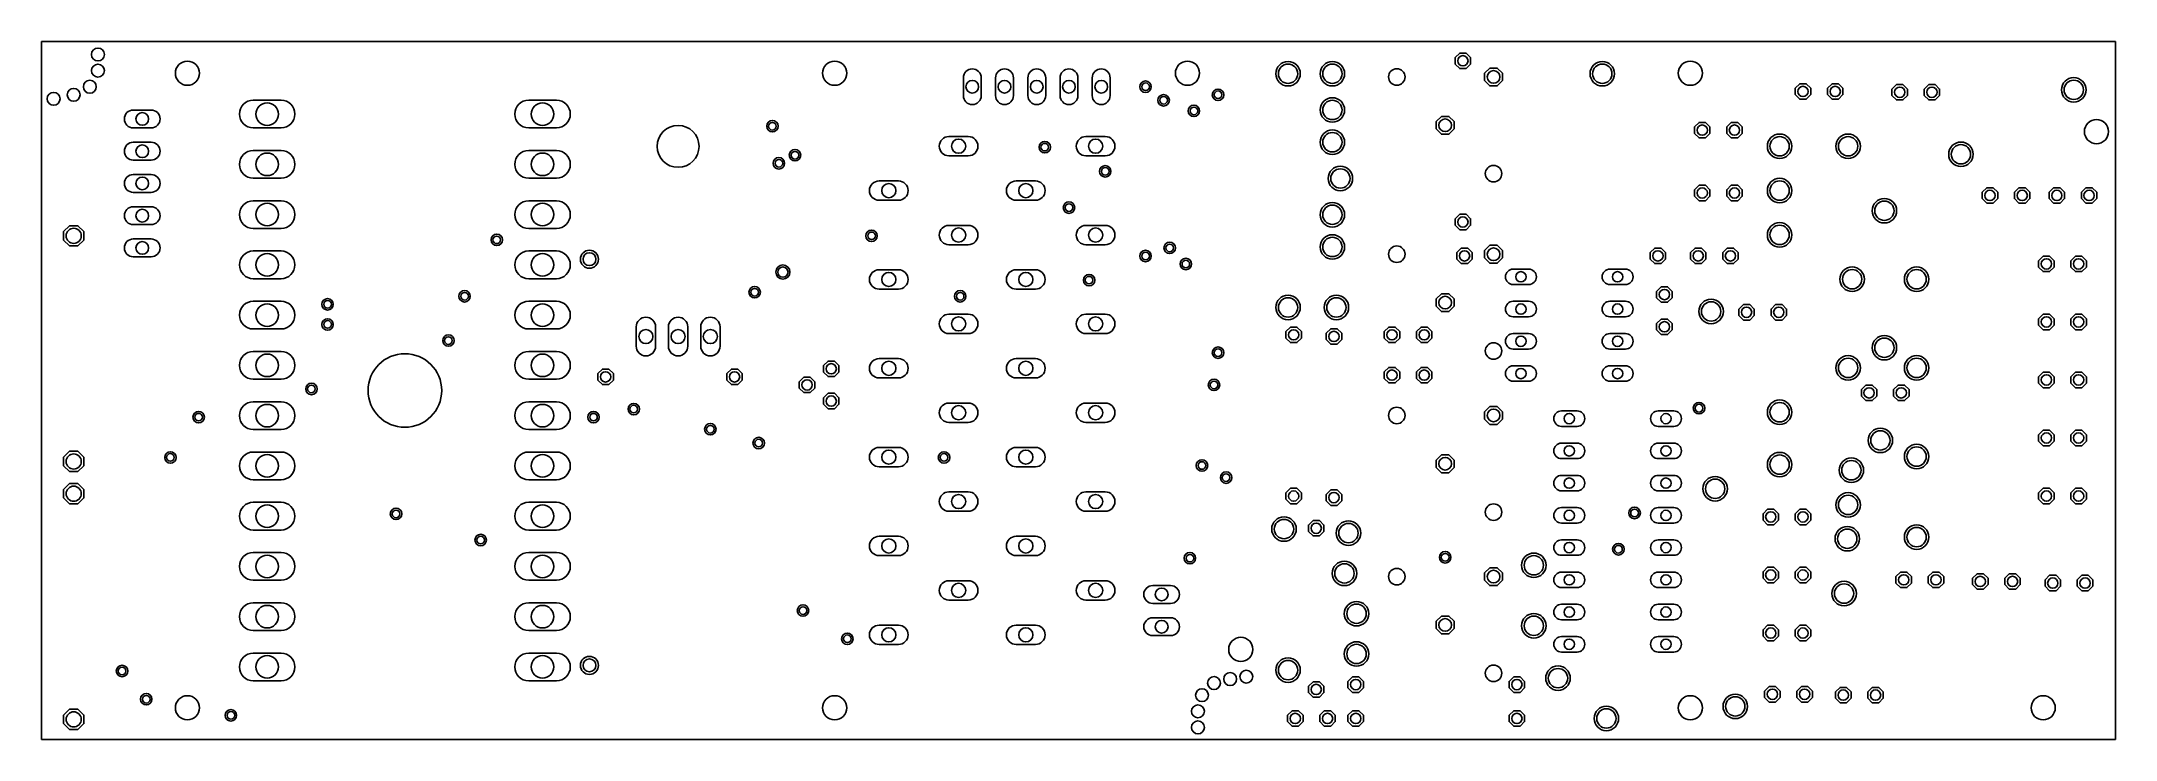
# Model space of a CAD drawing. Extents: x 0 to 163, y 0 to 55.
import ezdxf

# ---------------------------------------------------------------- set-up
doc = ezdxf.new("R2010")
doc.units = 0
for name, color, linetype in [('17', 94, 'CONTINUOUS'), ('18', 94, 'CONTINUOUS'), ('20', 178, 'CONTINUOUS'), ('44', 251, 'CONTINUOUS')]:
    doc.layers.add(name, color=color, linetype=linetype)

# ---------------------------------------------------------------- blocks, each defined once
blk = doc.blocks.new('LONGP100')
blk.add_lwpolyline([(-0.5, -0.5), (0.5, -0.5, 1), (0.5, 0.5), (-0.5, 0.5, 1)], format="xyb", close=True)
blk = doc.blocks.new('ROUNDP')
blk.add_circle((0, 0), 0.5)
blk = doc.blocks.new('OCTAGONP')
blk.add_lwpolyline([(-0.5, -0.2071), (-0.5, 0.2071), (-0.2071, 0.5), (0.2071, 0.5), (0.5, 0.2071), (0.5, -0.2071), (0.2071, -0.5), (-0.2071, -0.5)], close=True)
blk = doc.blocks.new('ROUNDV')
blk.add_circle((0, 0), 0.5)

msp = doc.modelspace()

# ---------------------------------------------------------------- linework, layer by layer
at = {"layer": '20'}
for p, q in [((96, 55), (0, 55)), ((0, 55), (0, 0)), ((96, 55), (163.425, 55)), ((163.425, 55), (163.425, 0)), ((0, 0), (96, 0)), ((163.425, 0), (96, 0))]:
    msp.add_line(p, q, dxfattribs=at)
for centre, radius in [((4.445, 53.975), 0.508), ((4.445, 52.705), 0.508), ((11.5, 52.5), 0.9525), ((62.5, 52.5), 0.9525), ((90.3, 52.5), 0.9525), ((106.795, 52.206), 0.65), ((129.925, 52.5), 0.9525), ((0.9525, 50.4825), 0.508), ((2.54, 50.8), 0.508), ((3.81, 51.435), 0.508), ((50.165, 46.736), 1.651), ((161.925, 47.9), 0.9525), ((114.415, 44.586), 0.65), ((106.795, 38.236), 0.65), ((114.415, 30.616), 0.65), ((28.635, 27.5), 2.9), ((106.795, 25.536), 0.65), ((114.415, 17.916), 0.65), ((106.795, 12.836), 0.65), ((94.5, 7.1), 0.9525), ((92.3925, 4.445), 0.508), ((93.6625, 4.7625), 0.508), ((94.9325, 4.953), 0.508), ((114.415, 5.216), 0.65), ((11.5, 2.5), 0.9525), ((62.5, 2.5), 0.9525), ((91.44, 3.4925), 0.508), ((129.925, 2.5), 0.9525), ((157.725, 2.5), 0.9525), ((91.1225, 2.2225), 0.508), ((91.1225, 0.9525), 0.508)]:
    msp.add_circle(centre, radius, dxfattribs=at)
at = {"layer": '44'}
for centre, radius in [((98.2225, 52.46), 0.762), ((101.715, 52.46), 0.762), ((112.002, 53.476), 0.4064), ((114.415, 52.206), 0.5), ((122.9875, 52.46), 0.762), ((73.3425, 51.435), 0.5), ((75.8825, 51.435), 0.5), ((78.4225, 51.435), 0.5), ((80.9625, 51.435), 0.5), ((83.5025, 51.435), 0.5), ((86.995, 51.435), 0.3), ((88.4175, 50.365), 0.3), ((92.71, 50.8), 0.3), ((138.799, 51.063), 0.4064), ((141.339, 51.063), 0.4064), ((146.419, 50.9995), 0.4064), ((148.959, 50.9995), 0.4064), ((160.135, 51.19), 0.762), ((7.9375, 48.895), 0.5), ((17.785, 49.28), 0.889), ((39.485, 49.28), 0.889), ((90.805, 49.53), 0.3), ((101.715, 49.6025), 0.762), ((57.5945, 48.3235), 0.3), ((101.715, 47.0625), 0.762), ((110.605, 48.396), 0.5), ((130.8615, 48.015), 0.4064), ((133.4015, 48.015), 0.4064), ((136.9575, 46.745), 0.762), ((142.355, 46.745), 0.762), ((7.9375, 46.355), 0.5), ((17.785, 45.32), 0.889), ((39.485, 45.32), 0.889), ((59.3725, 46.0375), 0.3), ((72.265, 46.75), 0.5588), ((79.0575, 46.6725), 0.3), ((83.06, 46.75), 0.5588), ((151.245, 46.11), 0.762), ((7.9375, 43.815), 0.5), ((58.1025, 45.4025), 0.3), ((83.82, 44.7675), 0.3), ((102.35, 44.205), 0.762), ((66.765, 43.25), 0.5588), ((77.56, 43.25), 0.5588), ((130.8615, 43.062), 0.4064), ((133.4015, 43.062), 0.4064), ((136.9575, 43.2525), 0.762), ((153.531, 42.8715), 0.4064), ((156.071, 42.8715), 0.4064), ((158.8015, 42.8715), 0.4064), ((161.3415, 42.8715), 0.4064), ((7.9375, 41.275), 0.5), ((17.785, 41.36), 0.889), ((39.485, 41.36), 0.889), ((80.9625, 41.91), 0.3), ((101.715, 41.3475), 0.762), ((112.002, 40.776), 0.4064), ((145.2125, 41.665), 0.762), ((2.54, 39.6875), 0.5969), ((7.9375, 38.735), 0.5), ((35.8775, 39.37), 0.3), ((65.405, 39.6875), 0.3), ((72.265, 39.75), 0.5588), ((83.06, 39.75), 0.5588), ((101.715, 38.8075), 0.762), ((136.9575, 39.76), 0.762), ((17.785, 37.4), 0.889), ((39.485, 37.4), 0.889), ((43.18, 37.846), 0.508), ((86.995, 38.0975), 0.3), ((88.9, 38.735), 0.3), ((90.17, 37.465), 0.3), ((112.129, 38.109), 0.4064), ((114.415, 38.236), 0.5), ((127.369, 38.109), 0.4064), ((130.544, 38.109), 0.4064), ((133.084, 38.109), 0.4064), ((157.976, 37.474), 0.4064), ((160.516, 37.474), 0.4064), ((58.42, 36.83), 0.4064), ((66.765, 36.25), 0.5588), ((77.56, 36.25), 0.5588), ((82.55, 36.195), 0.3), ((116.574, 36.458), 0.4064), ((124.194, 36.458), 0.4064), ((142.6725, 36.2675), 0.762), ((147.7525, 36.2675), 0.762), ((17.785, 33.44), 0.889), ((22.5425, 34.29), 0.3), ((33.3375, 34.925), 0.3), ((39.485, 33.44), 0.889), ((56.1975, 35.2425), 0.3), ((72.39, 34.925), 0.3), ((98.2225, 34.045), 0.762), ((102.0325, 34.045), 0.762), ((110.605, 34.426), 0.5), ((116.574, 33.918), 0.4064), ((124.194, 33.918), 0.4064), ((127.877, 35.061), 0.4064), ((131.56, 33.7275), 0.762), ((22.5425, 32.7025), 0.3), ((72.265, 32.75), 0.5588), ((83.06, 32.75), 0.5588), ((127.877, 32.521), 0.4064), ((134.354, 33.664), 0.4064), ((136.894, 33.664), 0.4064), ((157.976, 32.902), 0.4064), ((160.516, 32.902), 0.4064), ((32.0675, 31.4325), 0.3), ((47.625, 31.75), 0.5588), ((50.165, 31.75), 0.5588), ((52.705, 31.75), 0.5588), ((98.667, 31.886), 0.4064), ((101.842, 31.759), 0.4064), ((106.414, 31.886), 0.4064), ((108.954, 31.886), 0.4064), ((116.574, 31.378), 0.4064), ((124.194, 31.378), 0.4064), ((145.2125, 30.87), 0.762), ((17.785, 29.48), 0.889), ((39.485, 29.48), 0.889), ((62.23, 29.21), 0.4064), ((66.765, 29.25), 0.5588), ((77.56, 29.25), 0.5588), ((92.71, 30.48), 0.3), ((142.355, 29.2825), 0.762), ((147.7525, 29.2825), 0.762), ((21.2725, 27.6225), 0.3), ((44.45, 28.575), 0.4064), ((54.61, 28.575), 0.4064), ((60.325, 27.94), 0.4064), ((92.3925, 27.94), 0.3), ((106.414, 28.711), 0.4064), ((108.954, 28.711), 0.4064), ((116.574, 28.838), 0.4064), ((124.194, 28.838), 0.4064), ((157.976, 28.33), 0.4064), ((160.516, 28.33), 0.4064), ((17.785, 25.52), 0.889), ((39.485, 25.52), 0.889), ((46.6725, 26.035), 0.3), ((62.23, 26.67), 0.4064), ((72.265, 25.75), 0.5588), ((83.06, 25.75), 0.5588), ((130.6075, 26.1075), 0.3048), ((136.9575, 25.79), 0.762), ((144.006, 27.314), 0.4064), ((146.546, 27.314), 0.4064), ((12.3825, 25.4), 0.3), ((43.4975, 25.4), 0.3), ((52.705, 24.4475), 0.3), ((114.415, 25.536), 0.5), ((120.384, 25.282), 0.4064), ((128.004, 25.282), 0.4064), ((56.515, 23.3585), 0.3), ((120.384, 22.742), 0.4064), ((128.004, 22.742), 0.4064), ((144.895, 23.5675), 0.762), ((147.7525, 22.2975), 0.762), ((157.976, 23.758), 0.4064), ((160.516, 23.758), 0.4064), ((2.54, 21.9075), 0.5969), ((10.16, 22.225), 0.3), ((17.785, 21.56), 0.889), ((39.485, 21.56), 0.889), ((66.765, 22.25), 0.5588), ((71.12, 22.225), 0.3), ((77.56, 22.25), 0.5588), ((91.44, 21.59), 0.3), ((110.605, 21.726), 0.5), ((136.9575, 21.6625), 0.762), ((142.609, 21.218), 0.762), ((2.54, 19.3675), 0.5969), ((93.345, 20.6375), 0.3), ((120.384, 20.202), 0.4064), ((128.004, 20.202), 0.4064), ((131.8775, 19.7575), 0.762), ((17.785, 17.6), 0.889), ((27.94, 17.78), 0.3), ((39.485, 17.6), 0.889), ((72.265, 18.75), 0.5588), ((83.06, 18.75), 0.5588), ((98.667, 19.186), 0.4064), ((101.842, 19.059), 0.4064), ((120.384, 17.662), 0.4064), ((125.5275, 17.8525), 0.3048), ((128.004, 17.662), 0.4064), ((142.355, 18.4875), 0.762), ((157.976, 19.186), 0.4064), ((160.516, 19.186), 0.4064), ((97.905, 16.5825), 0.762), ((100.445, 16.646), 0.4064), ((102.985, 16.265), 0.762), ((136.259, 17.535), 0.4064), ((138.799, 17.535), 0.4064), ((142.2915, 15.8205), 0.762), ((147.7525, 15.9475), 0.762), ((34.6075, 15.7163), 0.3), ((66.765, 15.25), 0.5588), ((77.56, 15.25), 0.5588), ((120.384, 15.122), 0.4064), ((124.2575, 14.995), 0.3048), ((128.004, 15.122), 0.4064), ((17.785, 13.64), 0.889), ((39.485, 13.64), 0.889), ((90.4875, 14.2875), 0.3), ((102.6675, 13.09), 0.762), ((110.605, 14.36), 0.3048), ((114.415, 12.836), 0.5), ((117.59, 13.725), 0.762), ((136.259, 12.963), 0.4064), ((138.799, 12.963), 0.4064), ((72.265, 11.75), 0.5588), ((83.06, 11.75), 0.5588), ((88.265, 11.43), 0.5), ((120.384, 12.582), 0.4064), ((128.004, 12.582), 0.4064), ((142.0375, 11.5025), 0.762), ((146.7365, 12.582), 0.4064), ((149.2765, 12.582), 0.4064), ((152.769, 12.455), 0.4064), ((155.309, 12.455), 0.4064), ((158.484, 12.328), 0.4064), ((161.024, 12.328), 0.4064), ((17.785, 9.68), 0.889), ((39.485, 9.68), 0.889), ((60.0075, 10.16), 0.3), ((103.62, 9.915), 0.762), ((120.384, 10.042), 0.4064), ((128.004, 10.042), 0.4064), ((63.5, 7.9375), 0.3), ((66.765, 8.25), 0.5588), ((77.56, 8.25), 0.5588), ((88.265, 8.89), 0.5), ((110.605, 9.026), 0.5), ((117.59, 8.9625), 0.762), ((136.259, 8.391), 0.4064), ((138.799, 8.391), 0.4064), ((17.785, 5.72), 0.889), ((39.485, 5.72), 0.889), ((103.62, 6.74), 0.762), ((120.384, 7.502), 0.4064), ((128.004, 7.502), 0.4064), ((6.35, 5.3975), 0.3), ((43.18, 5.842), 0.508), ((98.2225, 5.47), 0.762), ((119.495, 4.835), 0.762), ((8.255, 3.175), 0.3), ((100.445, 3.946), 0.4064), ((103.5565, 4.327), 0.4064), ((116.2565, 4.327), 0.4064), ((133.465, 2.6125), 0.762), ((136.386, 3.565), 0.4064), ((138.926, 3.565), 0.4064), ((141.974, 3.5015), 0.4064), ((144.514, 3.5015), 0.4064), ((2.54, 1.5875), 0.5969), ((14.9225, 1.905), 0.3), ((98.794, 1.66), 0.4064), ((101.334, 1.66), 0.4064), ((103.5565, 1.66), 0.4064), ((116.2565, 1.66), 0.4064), ((123.305, 1.66), 0.762)]:
    msp.add_circle(centre, radius, dxfattribs=at)

# ---------------------------------------------------------------- block references
at = {"layer": '17'}
for name, p, xscale, yscale, rotation in [('OCTAGONP', (112.002, 53.476), 1.2192, 1.2192, 90), ('OCTAGONP', (112.002, 53.476), 1.2192, 1.2192, 90), ('LONGP100', (73.3425, 51.435), 1.4064, 1.4064, 270), ('LONGP100', (73.3425, 51.435), 1.4064, 1.4064, 270), ('LONGP100', (75.8825, 51.435), 1.4064, 1.4064, 270), ('LONGP100', (75.8825, 51.435), 1.4064, 1.4064, 270), ('LONGP100', (78.4225, 51.435), 1.4064, 1.4064, 270), ('LONGP100', (78.4225, 51.435), 1.4064, 1.4064, 270), ('LONGP100', (80.9625, 51.435), 1.4064, 1.4064, 270), ('LONGP100', (80.9625, 51.435), 1.4064, 1.4064, 270), ('LONGP100', (83.5025, 51.435), 1.4064, 1.4064, 270), ('LONGP100', (83.5025, 51.435), 1.4064, 1.4064, 270), ('ROUNDP', (101.715, 52.46), 1.9304, 1.9304, 180), ('ROUNDP', (101.715, 52.46), 1.9304, 1.9304, 180), ('OCTAGONP', (114.415, 52.206), 1.4064, 1.4064, 270), ('OCTAGONP', (114.415, 52.206), 1.4064, 1.4064, 270), ('ROUNDP', (122.9875, 52.46), 1.9304, 1.9304, 180), ('ROUNDP', (122.9875, 52.46), 1.9304, 1.9304, 180), ('ROUNDP', (160.135, 51.19), 1.9304, 1.9304, 180), ('ROUNDP', (160.135, 51.19), 1.9304, 1.9304, 180), ('LONGP100', (7.9375, 48.895), 1.4064, 1.4064, 180), ('LONGP100', (7.9375, 48.895), 1.4064, 1.4064, 180), ('ROUNDP', (101.715, 49.6025), 1.9304, 1.9304, 180), ('ROUNDP', (101.715, 49.6025), 1.9304, 1.9304, 180), ('OCTAGONP', (110.605, 48.396), 1.4064, 1.4064, 270), ('OCTAGONP', (110.605, 48.396), 1.4064, 1.4064, 270), ('LONGP100', (72.265, 46.75), 1.524, 1.524, 180), ('LONGP100', (72.265, 46.75), 1.524, 1.524, 180), ('LONGP100', (83.06, 46.75), 1.524, 1.524, 180), ('LONGP100', (83.06, 46.75), 1.524, 1.524, 180), ('ROUNDP', (101.715, 47.0625), 1.9304, 1.9304, 180), ('ROUNDP', (101.715, 47.0625), 1.9304, 1.9304, 180), ('LONGP100', (7.9375, 46.355), 1.4064, 1.4064, 180), ('LONGP100', (7.9375, 46.355), 1.4064, 1.4064, 180), ('LONGP100', (7.9375, 43.815), 1.4064, 1.4064, 180), ('LONGP100', (7.9375, 43.815), 1.4064, 1.4064, 180), ('ROUNDP', (102.35, 44.205), 1.9304, 1.9304, 90), ('ROUNDP', (102.35, 44.205), 1.9304, 1.9304, 90), ('LONGP100', (66.765, 43.25), 1.524, 1.524, 180), ('LONGP100', (66.765, 43.25), 1.524, 1.524, 180), ('LONGP100', (77.56, 43.25), 1.524, 1.524, 180), ('LONGP100', (77.56, 43.25), 1.524, 1.524, 180), ('OCTAGONP', (153.531, 42.8715), 1.2192, 1.2192, 180), ('OCTAGONP', (153.531, 42.8715), 1.2192, 1.2192, 180), ('OCTAGONP', (156.071, 42.8715), 1.2192, 1.2192, 180), ('OCTAGONP', (156.071, 42.8715), 1.2192, 1.2192, 180), ('LONGP100', (7.9375, 41.275), 1.4064, 1.4064, 180), ('LONGP100', (7.9375, 41.275), 1.4064, 1.4064, 180), ('ROUNDP', (101.715, 41.3475), 1.9304, 1.9304, 180), ('ROUNDP', (101.715, 41.3475), 1.9304, 1.9304, 180), ('OCTAGONP', (112.002, 40.776), 1.2192, 1.2192, 90), ('OCTAGONP', (112.002, 40.776), 1.2192, 1.2192, 90), ('OCTAGONP', (2.54, 39.6875), 1.6002, 1.6002, 90), ('OCTAGONP', (2.54, 39.6875), 1.6002, 1.6002, 90), ('LONGP100', (7.9375, 38.735), 1.4064, 1.4064, 180), ('LONGP100', (7.9375, 38.735), 1.4064, 1.4064, 180), ('LONGP100', (72.265, 39.75), 1.524, 1.524, 180), ('LONGP100', (72.265, 39.75), 1.524, 1.524, 180), ('LONGP100', (83.06, 39.75), 1.524, 1.524, 180), ('LONGP100', (83.06, 39.75), 1.524, 1.524, 180), ('ROUNDP', (101.715, 38.8075), 1.9304, 1.9304, 180), ('ROUNDP', (101.715, 38.8075), 1.9304, 1.9304, 180), ('ROUNDP', (43.18, 37.846), 1.4224, 1.4224, 180), ('ROUNDP', (43.18, 37.846), 1.4224, 1.4224, 180), ('OCTAGONP', (112.129, 38.109), 1.2192, 1.2192, 180), ('OCTAGONP', (112.129, 38.109), 1.2192, 1.2192, 180), ('OCTAGONP', (114.415, 38.236), 1.4064, 1.4064, 270), ('OCTAGONP', (114.415, 38.236), 1.4064, 1.4064, 270), ('OCTAGONP', (127.369, 38.109), 1.2192, 1.2192, 180), ('OCTAGONP', (127.369, 38.109), 1.2192, 1.2192, 180), ('OCTAGONP', (157.976, 37.474), 1.2192, 1.2192, 180), ('OCTAGONP', (157.976, 37.474), 1.2192, 1.2192, 180), ('OCTAGONP', (160.516, 37.474), 1.2192, 1.2192, 180), ('OCTAGONP', (160.516, 37.474), 1.2192, 1.2192, 180), ('LONGP100', (66.765, 36.25), 1.524, 1.524, 180), ('LONGP100', (66.765, 36.25), 1.524, 1.524, 180), ('LONGP100', (77.56, 36.25), 1.524, 1.524, 180), ('LONGP100', (77.56, 36.25), 1.524, 1.524, 180), ('LONGP100', (116.574, 36.458), 1.2192, 1.2192, 180), ('LONGP100', (116.574, 36.458), 1.2192, 1.2192, 180), ('LONGP100', (124.194, 36.458), 1.2192, 1.2192, 180), ('LONGP100', (124.194, 36.458), 1.2192, 1.2192, 180), ('ROUNDP', (98.2225, 34.045), 1.9304, 1.9304, 90), ('ROUNDP', (98.2225, 34.045), 1.9304, 1.9304, 90), ('ROUNDP', (102.0325, 34.045), 1.9304, 1.9304, 90), ('ROUNDP', (102.0325, 34.045), 1.9304, 1.9304, 90), ('OCTAGONP', (110.605, 34.426), 1.4064, 1.4064, 270), ('OCTAGONP', (110.605, 34.426), 1.4064, 1.4064, 270), ('LONGP100', (116.574, 33.918), 1.2192, 1.2192, 180), ('LONGP100', (116.574, 33.918), 1.2192, 1.2192, 180), ('LONGP100', (124.194, 33.918), 1.2192, 1.2192, 180), ('LONGP100', (124.194, 33.918), 1.2192, 1.2192, 180), ('OCTAGONP', (127.877, 35.061), 1.2192, 1.2192, 270), ('OCTAGONP', (127.877, 35.061), 1.2192, 1.2192, 270), ('LONGP100', (47.625, 31.75), 1.524, 1.524, 90), ('LONGP100', (47.625, 31.75), 1.524, 1.524, 90), ('LONGP100', (50.165, 31.75), 1.524, 1.524, 90), ('LONGP100', (50.165, 31.75), 1.524, 1.524, 90), ('LONGP100', (52.705, 31.75), 1.524, 1.524, 90), ('LONGP100', (52.705, 31.75), 1.524, 1.524, 90), ('LONGP100', (72.265, 32.75), 1.524, 1.524, 180), ('LONGP100', (72.265, 32.75), 1.524, 1.524, 180), ('LONGP100', (83.06, 32.75), 1.524, 1.524, 180), ('LONGP100', (83.06, 32.75), 1.524, 1.524, 180), ('OCTAGONP', (127.877, 32.521), 1.2192, 1.2192, 270), ('OCTAGONP', (127.877, 32.521), 1.2192, 1.2192, 270), ('OCTAGONP', (157.976, 32.902), 1.2192, 1.2192, 180), ('OCTAGONP', (157.976, 32.902), 1.2192, 1.2192, 180), ('OCTAGONP', (160.516, 32.902), 1.2192, 1.2192, 180), ('OCTAGONP', (160.516, 32.902), 1.2192, 1.2192, 180), ('OCTAGONP', (98.667, 31.886), 1.2192, 1.2192, 270), ('OCTAGONP', (98.667, 31.886), 1.2192, 1.2192, 270), ('OCTAGONP', (101.842, 31.759), 1.2192, 1.2192, 90), ('OCTAGONP', (101.842, 31.759), 1.2192, 1.2192, 90), ('OCTAGONP', (106.414, 31.886), 1.2192, 1.2192, 180), ('OCTAGONP', (106.414, 31.886), 1.2192, 1.2192, 180), ('OCTAGONP', (108.954, 31.886), 1.2192, 1.2192, 180), ('OCTAGONP', (108.954, 31.886), 1.2192, 1.2192, 180), ('LONGP100', (116.574, 31.378), 1.2192, 1.2192, 180), ('LONGP100', (116.574, 31.378), 1.2192, 1.2192, 180), ('LONGP100', (124.194, 31.378), 1.2192, 1.2192, 180), ('LONGP100', (124.194, 31.378), 1.2192, 1.2192, 180), ('OCTAGONP', (62.23, 29.21), 1.2192, 1.2192, 90), ('OCTAGONP', (62.23, 29.21), 1.2192, 1.2192, 90), ('LONGP100', (66.765, 29.25), 1.524, 1.524, 180), ('LONGP100', (66.765, 29.25), 1.524, 1.524, 180), ('LONGP100', (77.56, 29.25), 1.524, 1.524, 180), ('LONGP100', (77.56, 29.25), 1.524, 1.524, 180), ('LONGP100', (116.574, 28.838), 1.2192, 1.2192, 180), ('LONGP100', (116.574, 28.838), 1.2192, 1.2192, 180), ('LONGP100', (124.194, 28.838), 1.2192, 1.2192, 180), ('LONGP100', (124.194, 28.838), 1.2192, 1.2192, 180), ('OCTAGONP', (60.325, 27.94), 1.2192, 1.2192, 90), ('OCTAGONP', (60.325, 27.94), 1.2192, 1.2192, 90), ('OCTAGONP', (106.414, 28.711), 1.2192, 1.2192, 180), ('OCTAGONP', (106.414, 28.711), 1.2192, 1.2192, 180), ('OCTAGONP', (108.954, 28.711), 1.2192, 1.2192, 180), ('OCTAGONP', (108.954, 28.711), 1.2192, 1.2192, 180), ('OCTAGONP', (144.006, 27.314), 1.2192, 1.2192, 180), ('OCTAGONP', (144.006, 27.314), 1.2192, 1.2192, 180), ('OCTAGONP', (146.546, 27.314), 1.2192, 1.2192, 180), ('OCTAGONP', (146.546, 27.314), 1.2192, 1.2192, 180), ('OCTAGONP', (157.976, 28.33), 1.2192, 1.2192, 180), ('OCTAGONP', (157.976, 28.33), 1.2192, 1.2192, 180), ('OCTAGONP', (160.516, 28.33), 1.2192, 1.2192, 180), ('OCTAGONP', (160.516, 28.33), 1.2192, 1.2192, 180), ('OCTAGONP', (62.23, 26.67), 1.2192, 1.2192, 90), ('OCTAGONP', (62.23, 26.67), 1.2192, 1.2192, 90), ('LONGP100', (72.265, 25.75), 1.524, 1.524, 180), ('LONGP100', (72.265, 25.75), 1.524, 1.524, 180), ('LONGP100', (83.06, 25.75), 1.524, 1.524, 180), ('LONGP100', (83.06, 25.75), 1.524, 1.524, 180), ('OCTAGONP', (114.415, 25.536), 1.4064, 1.4064, 270), ('OCTAGONP', (114.415, 25.536), 1.4064, 1.4064, 270), ('LONGP100', (66.765, 22.25), 1.524, 1.524, 180), ('LONGP100', (66.765, 22.25), 1.524, 1.524, 180), ('LONGP100', (77.56, 22.25), 1.524, 1.524, 180), ('LONGP100', (77.56, 22.25), 1.524, 1.524, 180), ('OCTAGONP', (157.976, 23.758), 1.2192, 1.2192, 180), ('OCTAGONP', (157.976, 23.758), 1.2192, 1.2192, 180), ('OCTAGONP', (160.516, 23.758), 1.2192, 1.2192, 180), ('OCTAGONP', (160.516, 23.758), 1.2192, 1.2192, 180), ('OCTAGONP', (2.54, 21.9075), 1.6002, 1.6002, 90), ('OCTAGONP', (2.54, 21.9075), 1.6002, 1.6002, 90), ('OCTAGONP', (110.605, 21.726), 1.4064, 1.4064, 270), ('OCTAGONP', (110.605, 21.726), 1.4064, 1.4064, 270), ('OCTAGONP', (2.54, 19.3675), 1.6002, 1.6002, 90), ('OCTAGONP', (2.54, 19.3675), 1.6002, 1.6002, 90), ('OCTAGONP', (98.667, 19.186), 1.2192, 1.2192, 270), ('OCTAGONP', (98.667, 19.186), 1.2192, 1.2192, 270), ('OCTAGONP', (101.842, 19.059), 1.2192, 1.2192, 90), ('OCTAGONP', (101.842, 19.059), 1.2192, 1.2192, 90), ('OCTAGONP', (157.976, 19.186), 1.2192, 1.2192, 180), ('OCTAGONP', (157.976, 19.186), 1.2192, 1.2192, 180), ('OCTAGONP', (160.516, 19.186), 1.2192, 1.2192, 180), ('OCTAGONP', (160.516, 19.186), 1.2192, 1.2192, 180), ('LONGP100', (72.265, 18.75), 1.524, 1.524, 180), ('LONGP100', (72.265, 18.75), 1.524, 1.524, 180), ('LONGP100', (83.06, 18.75), 1.524, 1.524, 180), ('LONGP100', (83.06, 18.75), 1.524, 1.524, 180), ('ROUNDP', (97.905, 16.5825), 1.9304, 1.9304, 180), ('ROUNDP', (97.905, 16.5825), 1.9304, 1.9304, 180), ('OCTAGONP', (100.445, 16.646), 1.2192, 1.2192, 270), ('OCTAGONP', (100.445, 16.646), 1.2192, 1.2192, 270), ('ROUNDP', (102.985, 16.265), 1.9304, 1.9304, 90), ('ROUNDP', (102.985, 16.265), 1.9304, 1.9304, 90), ('LONGP100', (66.765, 15.25), 1.524, 1.524, 180), ('LONGP100', (66.765, 15.25), 1.524, 1.524, 180), ('LONGP100', (77.56, 15.25), 1.524, 1.524, 180), ('LONGP100', (77.56, 15.25), 1.524, 1.524, 180), ('ROUNDP', (102.6675, 13.09), 1.9304, 1.9304, 90), ('ROUNDP', (102.6675, 13.09), 1.9304, 1.9304, 90), ('OCTAGONP', (114.415, 12.836), 1.4064, 1.4064, 270), ('OCTAGONP', (114.415, 12.836), 1.4064, 1.4064, 270), ('LONGP100', (72.265, 11.75), 1.524, 1.524, 180), ('LONGP100', (72.265, 11.75), 1.524, 1.524, 180), ('LONGP100', (83.06, 11.75), 1.524, 1.524, 180), ('LONGP100', (83.06, 11.75), 1.524, 1.524, 180), ('LONGP100', (88.265, 11.43), 1.4064, 1.4064, 180), ('LONGP100', (88.265, 11.43), 1.4064, 1.4064, 180), ('LONGP100', (66.765, 8.25), 1.524, 1.524, 180), ('LONGP100', (66.765, 8.25), 1.524, 1.524, 180), ('LONGP100', (77.56, 8.25), 1.524, 1.524, 180), ('LONGP100', (77.56, 8.25), 1.524, 1.524, 180), ('LONGP100', (88.265, 8.89), 1.4064, 1.4064, 180), ('LONGP100', (88.265, 8.89), 1.4064, 1.4064, 180), ('OCTAGONP', (110.605, 9.026), 1.4064, 1.4064, 270), ('OCTAGONP', (110.605, 9.026), 1.4064, 1.4064, 270), ('ROUNDP', (43.18, 5.842), 1.4224, 1.4224, 180), ('ROUNDP', (43.18, 5.842), 1.4224, 1.4224, 180), ('ROUNDP', (103.62, 6.74), 1.9304, 1.9304, 90), ('ROUNDP', (103.62, 6.74), 1.9304, 1.9304, 90), ('OCTAGONP', (103.5565, 4.327), 1.2192, 1.2192, 180), ('OCTAGONP', (103.5565, 4.327), 1.2192, 1.2192, 180), ('OCTAGONP', (116.2565, 4.327), 1.2192, 1.2192, 180), ('OCTAGONP', (116.2565, 4.327), 1.2192, 1.2192, 180), ('OCTAGONP', (100.445, 3.946), 1.2192, 1.2192, 270), ('OCTAGONP', (100.445, 3.946), 1.2192, 1.2192, 270), ('ROUNDP', (133.465, 2.6125), 1.9304, 1.9304, 180), ('ROUNDP', (133.465, 2.6125), 1.9304, 1.9304, 180), ('OCTAGONP', (136.386, 3.565), 1.2192, 1.2192, 180), ('OCTAGONP', (136.386, 3.565), 1.2192, 1.2192, 180), ('OCTAGONP', (138.926, 3.565), 1.2192, 1.2192, 180), ('OCTAGONP', (138.926, 3.565), 1.2192, 1.2192, 180), ('OCTAGONP', (2.54, 1.5875), 1.6002, 1.6002, 90), ('OCTAGONP', (2.54, 1.5875), 1.6002, 1.6002, 90), ('OCTAGONP', (98.794, 1.66), 1.2192, 1.2192, 180), ('OCTAGONP', (98.794, 1.66), 1.2192, 1.2192, 180), ('OCTAGONP', (101.334, 1.66), 1.2192, 1.2192, 180), ('OCTAGONP', (101.334, 1.66), 1.2192, 1.2192, 180), ('OCTAGONP', (103.5565, 1.66), 1.2192, 1.2192, 180), ('OCTAGONP', (103.5565, 1.66), 1.2192, 1.2192, 180), ('OCTAGONP', (116.2565, 1.66), 1.2192, 1.2192, 180), ('OCTAGONP', (116.2565, 1.66), 1.2192, 1.2192, 180), ('ROUNDP', (123.305, 1.66), 1.9304, 1.9304, 180), ('ROUNDP', (123.305, 1.66), 1.9304, 1.9304, 180)]:
    msp.add_blockref(name, p, dxfattribs=dict(at, xscale=xscale, yscale=yscale, rotation=rotation))
for name, p, xscale, yscale in [('ROUNDP', (98.2225, 52.46), 1.9304, 1.9304), ('ROUNDP', (98.2225, 52.46), 1.9304, 1.9304), ('OCTAGONP', (138.799, 51.063), 1.2192, 1.2192), ('OCTAGONP', (138.799, 51.063), 1.2192, 1.2192), ('OCTAGONP', (141.339, 51.063), 1.2192, 1.2192), ('OCTAGONP', (141.339, 51.063), 1.2192, 1.2192), ('OCTAGONP', (146.419, 50.9995), 1.2192, 1.2192), ('OCTAGONP', (146.419, 50.9995), 1.2192, 1.2192), ('OCTAGONP', (148.959, 50.9995), 1.2192, 1.2192), ('OCTAGONP', (148.959, 50.9995), 1.2192, 1.2192), ('LONGP100', (17.785, 49.28), 2.1844, 2.1844), ('LONGP100', (17.785, 49.28), 2.1844, 2.1844), ('LONGP100', (39.485, 49.28), 2.1844, 2.1844), ('LONGP100', (39.485, 49.28), 2.1844, 2.1844), ('OCTAGONP', (130.8615, 48.015), 1.2192, 1.2192), ('OCTAGONP', (130.8615, 48.015), 1.2192, 1.2192), ('OCTAGONP', (133.4015, 48.015), 1.2192, 1.2192), ('OCTAGONP', (133.4015, 48.015), 1.2192, 1.2192), ('ROUNDP', (136.9575, 46.745), 1.9304, 1.9304), ('ROUNDP', (136.9575, 46.745), 1.9304, 1.9304), ('ROUNDP', (142.355, 46.745), 1.9304, 1.9304), ('ROUNDP', (142.355, 46.745), 1.9304, 1.9304), ('LONGP100', (17.785, 45.32), 2.1844, 2.1844), ('LONGP100', (17.785, 45.32), 2.1844, 2.1844), ('LONGP100', (39.485, 45.32), 2.1844, 2.1844), ('LONGP100', (39.485, 45.32), 2.1844, 2.1844), ('ROUNDP', (151.245, 46.11), 1.9304, 1.9304), ('ROUNDP', (151.245, 46.11), 1.9304, 1.9304), ('ROUNDP', (136.9575, 43.2525), 1.9304, 1.9304), ('ROUNDP', (136.9575, 43.2525), 1.9304, 1.9304), ('OCTAGONP', (130.8615, 43.062), 1.2192, 1.2192), ('OCTAGONP', (130.8615, 43.062), 1.2192, 1.2192), ('OCTAGONP', (133.4015, 43.062), 1.2192, 1.2192), ('OCTAGONP', (133.4015, 43.062), 1.2192, 1.2192), ('ROUNDP', (145.2125, 41.665), 1.9304, 1.9304), ('ROUNDP', (145.2125, 41.665), 1.9304, 1.9304), ('OCTAGONP', (158.8015, 42.8715), 1.2192, 1.2192), ('OCTAGONP', (158.8015, 42.8715), 1.2192, 1.2192), ('OCTAGONP', (161.3415, 42.8715), 1.2192, 1.2192), ('OCTAGONP', (161.3415, 42.8715), 1.2192, 1.2192), ('LONGP100', (17.785, 41.36), 2.1844, 2.1844), ('LONGP100', (17.785, 41.36), 2.1844, 2.1844), ('LONGP100', (39.485, 41.36), 2.1844, 2.1844), ('LONGP100', (39.485, 41.36), 2.1844, 2.1844), ('ROUNDP', (136.9575, 39.76), 1.9304, 1.9304), ('ROUNDP', (136.9575, 39.76), 1.9304, 1.9304), ('LONGP100', (17.785, 37.4), 2.1844, 2.1844), ('LONGP100', (17.785, 37.4), 2.1844, 2.1844), ('LONGP100', (39.485, 37.4), 2.1844, 2.1844), ('LONGP100', (39.485, 37.4), 2.1844, 2.1844), ('OCTAGONP', (130.544, 38.109), 1.2192, 1.2192), ('OCTAGONP', (130.544, 38.109), 1.2192, 1.2192), ('OCTAGONP', (133.084, 38.109), 1.2192, 1.2192), ('OCTAGONP', (133.084, 38.109), 1.2192, 1.2192), ('ROUNDP', (142.6725, 36.2675), 1.9304, 1.9304), ('ROUNDP', (142.6725, 36.2675), 1.9304, 1.9304), ('ROUNDP', (147.7525, 36.2675), 1.9304, 1.9304), ('ROUNDP', (147.7525, 36.2675), 1.9304, 1.9304), ('LONGP100', (17.785, 33.44), 2.1844, 2.1844), ('LONGP100', (17.785, 33.44), 2.1844, 2.1844), ('LONGP100', (39.485, 33.44), 2.1844, 2.1844), ('LONGP100', (39.485, 33.44), 2.1844, 2.1844), ('ROUNDP', (131.56, 33.7275), 1.9304, 1.9304), ('ROUNDP', (131.56, 33.7275), 1.9304, 1.9304), ('OCTAGONP', (134.354, 33.664), 1.2192, 1.2192), ('OCTAGONP', (134.354, 33.664), 1.2192, 1.2192), ('OCTAGONP', (136.894, 33.664), 1.2192, 1.2192), ('OCTAGONP', (136.894, 33.664), 1.2192, 1.2192), ('ROUNDP', (145.2125, 30.87), 1.9304, 1.9304), ('ROUNDP', (145.2125, 30.87), 1.9304, 1.9304), ('LONGP100', (17.785, 29.48), 2.1844, 2.1844), ('LONGP100', (17.785, 29.48), 2.1844, 2.1844), ('LONGP100', (39.485, 29.48), 2.1844, 2.1844), ('LONGP100', (39.485, 29.48), 2.1844, 2.1844), ('ROUNDP', (142.355, 29.2825), 1.9304, 1.9304), ('ROUNDP', (142.355, 29.2825), 1.9304, 1.9304), ('ROUNDP', (147.7525, 29.2825), 1.9304, 1.9304), ('ROUNDP', (147.7525, 29.2825), 1.9304, 1.9304), ('OCTAGONP', (44.45, 28.575), 1.2192, 1.2192), ('OCTAGONP', (44.45, 28.575), 1.2192, 1.2192), ('OCTAGONP', (54.61, 28.575), 1.2192, 1.2192), ('OCTAGONP', (54.61, 28.575), 1.2192, 1.2192), ('LONGP100', (17.785, 25.52), 2.1844, 2.1844), ('LONGP100', (17.785, 25.52), 2.1844, 2.1844), ('LONGP100', (39.485, 25.52), 2.1844, 2.1844), ('LONGP100', (39.485, 25.52), 2.1844, 2.1844), ('ROUNDP', (136.9575, 25.79), 1.9304, 1.9304), ('ROUNDP', (136.9575, 25.79), 1.9304, 1.9304), ('LONGP100', (120.384, 25.282), 1.2192, 1.2192), ('LONGP100', (120.384, 25.282), 1.2192, 1.2192), ('LONGP100', (128.004, 25.282), 1.2192, 1.2192), ('LONGP100', (128.004, 25.282), 1.2192, 1.2192), ('ROUNDP', (144.895, 23.5675), 1.9304, 1.9304), ('ROUNDP', (144.895, 23.5675), 1.9304, 1.9304), ('LONGP100', (120.384, 22.742), 1.2192, 1.2192), ('LONGP100', (120.384, 22.742), 1.2192, 1.2192), ('LONGP100', (128.004, 22.742), 1.2192, 1.2192), ('LONGP100', (128.004, 22.742), 1.2192, 1.2192), ('ROUNDP', (147.7525, 22.2975), 1.9304, 1.9304), ('ROUNDP', (147.7525, 22.2975), 1.9304, 1.9304), ('LONGP100', (17.785, 21.56), 2.1844, 2.1844), ('LONGP100', (17.785, 21.56), 2.1844, 2.1844), ('LONGP100', (39.485, 21.56), 2.1844, 2.1844), ('LONGP100', (39.485, 21.56), 2.1844, 2.1844), ('ROUNDP', (136.9575, 21.6625), 1.9304, 1.9304), ('ROUNDP', (136.9575, 21.6625), 1.9304, 1.9304), ('ROUNDP', (142.609, 21.218), 1.9304, 1.9304), ('ROUNDP', (142.609, 21.218), 1.9304, 1.9304), ('LONGP100', (120.384, 20.202), 1.2192, 1.2192), ('LONGP100', (120.384, 20.202), 1.2192, 1.2192), ('LONGP100', (128.004, 20.202), 1.2192, 1.2192), ('LONGP100', (128.004, 20.202), 1.2192, 1.2192), ('ROUNDP', (131.8775, 19.7575), 1.9304, 1.9304), ('ROUNDP', (131.8775, 19.7575), 1.9304, 1.9304), ('LONGP100', (17.785, 17.6), 2.1844, 2.1844), ('LONGP100', (17.785, 17.6), 2.1844, 2.1844), ('LONGP100', (39.485, 17.6), 2.1844, 2.1844), ('LONGP100', (39.485, 17.6), 2.1844, 2.1844), ('LONGP100', (120.384, 17.662), 1.2192, 1.2192), ('LONGP100', (120.384, 17.662), 1.2192, 1.2192), ('LONGP100', (128.004, 17.662), 1.2192, 1.2192), ('LONGP100', (128.004, 17.662), 1.2192, 1.2192), ('OCTAGONP', (136.259, 17.535), 1.2192, 1.2192), ('OCTAGONP', (136.259, 17.535), 1.2192, 1.2192), ('OCTAGONP', (138.799, 17.535), 1.2192, 1.2192), ('OCTAGONP', (138.799, 17.535), 1.2192, 1.2192), ('ROUNDP', (142.355, 18.4875), 1.9304, 1.9304), ('ROUNDP', (142.355, 18.4875), 1.9304, 1.9304), ('ROUNDP', (142.2915, 15.8205), 1.9304, 1.9304), ('ROUNDP', (142.2915, 15.8205), 1.9304, 1.9304), ('ROUNDP', (147.7525, 15.9475), 1.9304, 1.9304), ('ROUNDP', (147.7525, 15.9475), 1.9304, 1.9304), ('LONGP100', (17.785, 13.64), 2.1844, 2.1844), ('LONGP100', (17.785, 13.64), 2.1844, 2.1844), ('LONGP100', (39.485, 13.64), 2.1844, 2.1844), ('LONGP100', (39.485, 13.64), 2.1844, 2.1844), ('LONGP100', (120.384, 15.122), 1.2192, 1.2192), ('LONGP100', (120.384, 15.122), 1.2192, 1.2192), ('LONGP100', (128.004, 15.122), 1.2192, 1.2192), ('LONGP100', (128.004, 15.122), 1.2192, 1.2192), ('ROUNDP', (117.59, 13.725), 1.9304, 1.9304), ('ROUNDP', (117.59, 13.725), 1.9304, 1.9304), ('LONGP100', (120.384, 12.582), 1.2192, 1.2192), ('LONGP100', (120.384, 12.582), 1.2192, 1.2192), ('LONGP100', (128.004, 12.582), 1.2192, 1.2192), ('LONGP100', (128.004, 12.582), 1.2192, 1.2192), ('OCTAGONP', (136.259, 12.963), 1.2192, 1.2192), ('OCTAGONP', (136.259, 12.963), 1.2192, 1.2192), ('OCTAGONP', (138.799, 12.963), 1.2192, 1.2192), ('OCTAGONP', (138.799, 12.963), 1.2192, 1.2192), ('OCTAGONP', (146.7365, 12.582), 1.2192, 1.2192), ('OCTAGONP', (146.7365, 12.582), 1.2192, 1.2192), ('OCTAGONP', (149.2765, 12.582), 1.2192, 1.2192), ('OCTAGONP', (149.2765, 12.582), 1.2192, 1.2192), ('ROUNDP', (142.0375, 11.5025), 1.9304, 1.9304), ('ROUNDP', (142.0375, 11.5025), 1.9304, 1.9304), ('OCTAGONP', (152.769, 12.455), 1.2192, 1.2192), ('OCTAGONP', (152.769, 12.455), 1.2192, 1.2192), ('OCTAGONP', (155.309, 12.455), 1.2192, 1.2192), ('OCTAGONP', (155.309, 12.455), 1.2192, 1.2192), ('OCTAGONP', (158.484, 12.328), 1.2192, 1.2192), ('OCTAGONP', (158.484, 12.328), 1.2192, 1.2192), ('OCTAGONP', (161.024, 12.328), 1.2192, 1.2192), ('OCTAGONP', (161.024, 12.328), 1.2192, 1.2192), ('LONGP100', (17.785, 9.68), 2.1844, 2.1844), ('LONGP100', (17.785, 9.68), 2.1844, 2.1844), ('LONGP100', (39.485, 9.68), 2.1844, 2.1844), ('LONGP100', (39.485, 9.68), 2.1844, 2.1844), ('ROUNDP', (103.62, 9.915), 1.9304, 1.9304), ('ROUNDP', (103.62, 9.915), 1.9304, 1.9304), ('ROUNDP', (117.59, 8.9625), 1.9304, 1.9304), ('ROUNDP', (117.59, 8.9625), 1.9304, 1.9304), ('LONGP100', (120.384, 10.042), 1.2192, 1.2192), ('LONGP100', (120.384, 10.042), 1.2192, 1.2192), ('LONGP100', (128.004, 10.042), 1.2192, 1.2192), ('LONGP100', (128.004, 10.042), 1.2192, 1.2192), ('OCTAGONP', (136.259, 8.391), 1.2192, 1.2192), ('OCTAGONP', (136.259, 8.391), 1.2192, 1.2192), ('OCTAGONP', (138.799, 8.391), 1.2192, 1.2192), ('OCTAGONP', (138.799, 8.391), 1.2192, 1.2192), ('LONGP100', (17.785, 5.72), 2.1844, 2.1844), ('LONGP100', (17.785, 5.72), 2.1844, 2.1844), ('LONGP100', (39.485, 5.72), 2.1844, 2.1844), ('LONGP100', (39.485, 5.72), 2.1844, 2.1844), ('LONGP100', (120.384, 7.502), 1.2192, 1.2192), ('LONGP100', (120.384, 7.502), 1.2192, 1.2192), ('LONGP100', (128.004, 7.502), 1.2192, 1.2192), ('LONGP100', (128.004, 7.502), 1.2192, 1.2192), ('ROUNDP', (98.2225, 5.47), 1.9304, 1.9304), ('ROUNDP', (98.2225, 5.47), 1.9304, 1.9304), ('ROUNDP', (119.495, 4.835), 1.9304, 1.9304), ('ROUNDP', (119.495, 4.835), 1.9304, 1.9304), ('OCTAGONP', (141.974, 3.5015), 1.2192, 1.2192), ('OCTAGONP', (141.974, 3.5015), 1.2192, 1.2192), ('OCTAGONP', (144.514, 3.5015), 1.2192, 1.2192), ('OCTAGONP', (144.514, 3.5015), 1.2192, 1.2192)]:
    msp.add_blockref(name, p, dxfattribs=dict(at, xscale=xscale, yscale=yscale))
at = {"layer": '18'}
for p, xscale, yscale in [((86.995, 51.435), 0.9048, 0.9048), ((88.4175, 50.365), 0.9048, 0.9048), ((92.71, 50.8), 0.9048, 0.9048), ((90.805, 49.53), 0.9048, 0.9048), ((57.5945, 48.3235), 0.9048, 0.9048), ((58.1025, 45.4025), 0.9048, 0.9048), ((59.3725, 46.0375), 0.9048, 0.9048), ((79.0575, 46.6725), 0.9048, 0.9048), ((83.82, 44.7675), 0.9048, 0.9048), ((80.9625, 41.91), 0.9048, 0.9048), ((35.8775, 39.37), 0.9048, 0.9048), ((65.405, 39.6875), 0.9048, 0.9048), ((86.995, 38.0975), 0.9048, 0.9048), ((88.9, 38.735), 0.9048, 0.9048), ((90.17, 37.465), 0.9048, 0.9048), ((58.42, 36.83), 1.1176, 1.1176), ((82.55, 36.195), 0.9048, 0.9048), ((22.5425, 34.29), 0.9048, 0.9048), ((33.3375, 34.925), 0.9048, 0.9048), ((56.1975, 35.2425), 0.9048, 0.9048), ((72.39, 34.925), 0.9048, 0.9048), ((22.5425, 32.7025), 0.9048, 0.9048), ((32.0675, 31.4325), 0.9048, 0.9048), ((92.71, 30.48), 0.9048, 0.9048), ((21.2725, 27.6225), 0.9048, 0.9048), ((92.3925, 27.94), 0.9048, 0.9048), ((46.6725, 26.035), 0.9048, 0.9048), ((130.6075, 26.1075), 0.9144, 0.9144), ((12.3825, 25.4), 0.9048, 0.9048), ((43.4975, 25.4), 0.9048, 0.9048), ((52.705, 24.4475), 0.9048, 0.9048), ((56.515, 23.3585), 0.9048, 0.9048), ((10.16, 22.225), 0.9048, 0.9048), ((71.12, 22.225), 0.9048, 0.9048), ((91.44, 21.59), 0.9048, 0.9048), ((93.345, 20.6375), 0.9048, 0.9048), ((27.94, 17.78), 0.9048, 0.9048), ((125.5275, 17.8525), 0.9144, 0.9144), ((34.6075, 15.7163), 0.9048, 0.9048), ((90.4875, 14.2875), 0.9048, 0.9048), ((110.605, 14.36), 0.9144, 0.9144), ((124.2575, 14.995), 0.9144, 0.9144), ((60.0075, 10.16), 0.9048, 0.9048), ((63.5, 7.9375), 0.9048, 0.9048), ((6.35, 5.3975), 0.9048, 0.9048), ((8.255, 3.175), 0.9048, 0.9048), ((14.9225, 1.905), 0.9048, 0.9048)]:
    msp.add_blockref('ROUNDV', p, dxfattribs=dict(at, xscale=xscale, yscale=yscale))

doc.saveas('drawing.dxf')
